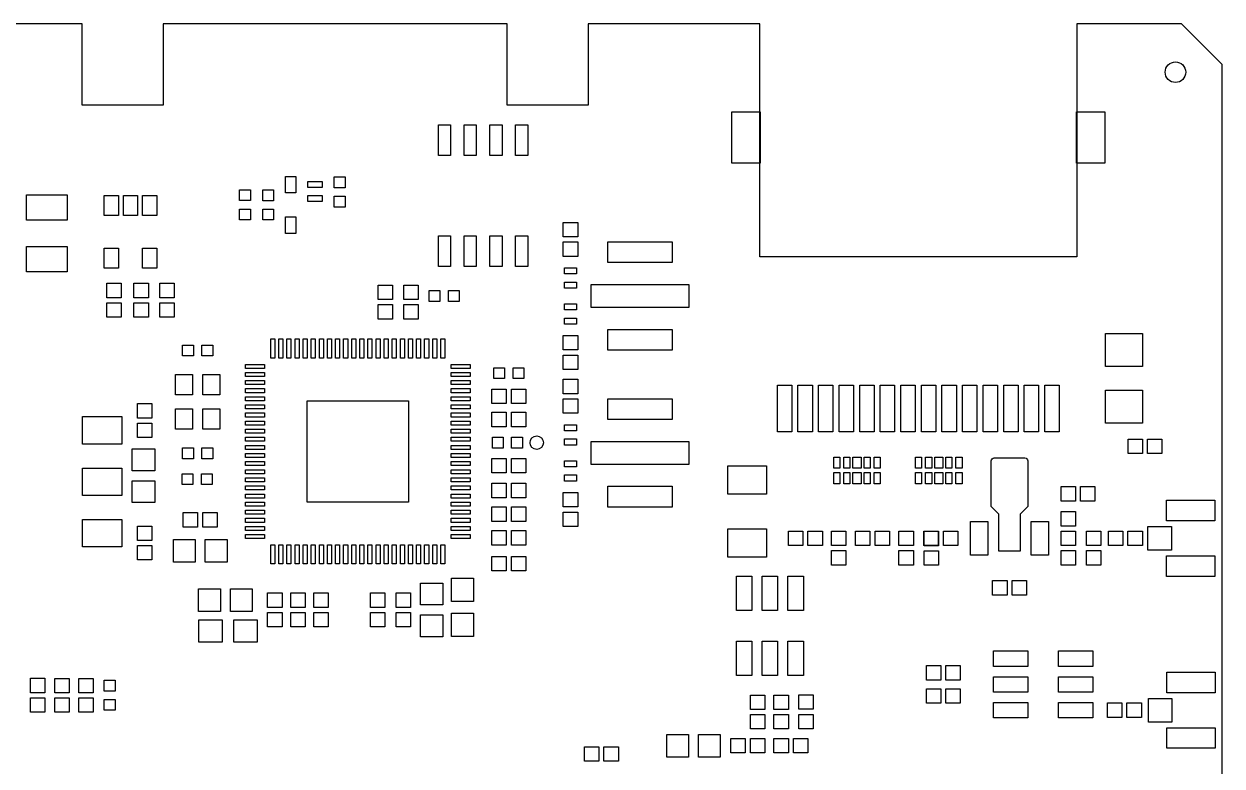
# Model space of a CAD drawing. Extents: x -6 to 122, y -39 to 112.
# Drawn here: x 57.4 to 116.6, y 75 to 111.6 of the extents above; entities that cross this region are included whole.
import ezdxf

# ---------------------------------------------------------------- set-up
doc = ezdxf.new("R2010")
doc.units = 0
doc.layers.add('BG_OUTLINE', color=253, linetype='CONTINUOUS')
doc.layers.add('PIN_PASTEMASK_TOP', color=85, linetype='CONTINUOUS')

msp = doc.modelspace()

# ---------------------------------------------------------------- linework, layer by layer
at = {"layer": 'BG_OUTLINE'}
for points in [[(60.300006, 111.59998), (33.00001, 111.59998)], [(60.300006, 107.599988), (60.300006, 111.59998)], [(81.300015, 111.59998), (64.299998, 111.59998)], [(64.299998, 111.59998), (64.299998, 107.599988)], [(81.300015, 107.599988), (81.300015, 111.59998)], [(93.774971, 111.59998), (85.300007, 111.59998)], [(85.300007, 111.59998), (85.300007, 107.599988)], [(93.774971, 100.100003), (93.774971, 111.59998)], [(114.599999, 111.59998), (109.424978, 111.600005)], [(109.424978, 111.600005), (109.424978, 100.100003)], [(116.599995, 109.599984), (114.599999, 111.59998)], [(116.599995, 7.999984), (116.599995, 109.599984)], [(64.299998, 107.599988), (60.300006, 107.599988)], [(85.300007, 107.599988), (81.300015, 107.599988)], [(109.424978, 100.100003), (93.774971, 100.100003)]]:
    msp.add_lwpolyline(points, dxfattribs=at)
at = {"layer": 'PIN_PASTEMASK_TOP'}
for points in [[(93.790008, 104.729991), (92.390011, 104.729991), (92.390011, 107.269991), (93.790008, 107.269991)], [(110.809989, 104.729991), (109.409992, 104.729991), (109.409992, 107.269991), (110.809989, 107.269991)], [(77.900403, 106.627384), (78.499792, 106.627384), (78.499792, 105.108489), (77.900403, 105.108489)], [(79.170403, 106.627384), (79.769792, 106.627384), (79.769792, 105.108489), (79.170403, 105.108489)], [(80.440403, 106.627384), (81.039792, 106.627384), (81.039792, 105.108489), (80.440403, 105.108489)], [(81.710403, 106.627384), (82.309792, 106.627384), (82.309792, 105.108489), (81.710403, 105.108489)], [(70.859447, 103.263624), (70.351447, 103.263624), (70.351447, 104.076424), (70.859447, 104.076424)], [(71.449298, 103.830463), (72.149297, 103.830463), (72.149297, 103.530464), (71.449298, 103.530464)], [(73.285198, 103.513357), (72.751798, 103.513357), (72.751798, 104.046757), (73.285198, 104.046757)], [(59.556802, 101.909334), (57.556806, 101.909334), (57.556806, 103.159344), (59.556802, 103.159344)], [(62.092116, 103.139799), (62.092116, 102.139801), (61.392117, 102.139801), (61.392117, 103.139799)], [(63.042127, 103.139799), (63.042127, 102.139801), (62.342128, 102.139801), (62.342128, 103.139799)], [(63.992138, 103.139799), (63.992138, 102.139801), (63.292139, 102.139801), (63.292139, 103.139799)], [(68.078198, 103.411757), (68.611598, 103.411757), (68.611598, 102.878357), (68.078198, 102.878357)], [(69.754496, 102.878255), (69.221096, 102.878255), (69.221096, 103.411655), (69.754496, 103.411655)], [(71.449298, 103.130439), (72.149297, 103.130439), (72.149297, 102.83044), (71.449298, 102.83044)], [(73.285198, 102.563346), (72.751798, 102.563346), (72.751798, 103.096746), (73.285198, 103.096746)], [(68.078198, 102.461746), (68.611598, 102.461746), (68.611598, 101.928346), (68.078198, 101.928346)], [(69.754496, 101.928244), (69.221096, 101.928244), (69.221096, 102.461644), (69.754496, 102.461644)], [(70.351447, 102.076428), (70.859447, 102.076428), (70.859447, 101.263628), (70.351447, 101.263628)], [(84.067498, 101.803962), (84.778698, 101.803962), (84.778698, 101.092762), (84.067498, 101.092762)], [(59.556802, 99.359326), (57.556806, 99.359326), (57.556806, 100.609337), (59.556802, 100.609337)], [(77.900403, 101.145962), (78.499792, 101.145962), (78.499792, 99.627068), (77.900403, 99.627068)], [(79.170403, 101.145962), (79.769792, 101.145962), (79.769792, 99.627068), (79.170403, 99.627068)], [(80.440403, 101.145962), (81.039792, 101.145962), (81.039792, 99.627068), (80.440403, 99.627068)], [(81.710403, 101.145962), (82.309792, 101.145962), (82.309792, 99.627068), (81.710403, 99.627068)], [(84.067498, 100.841251), (84.778698, 100.841251), (84.778698, 100.130051), (84.067498, 100.130051)], [(89.442099, 99.82374), (86.261994, 99.82374), (86.261994, 100.844845), (89.442099, 100.844845)], [(62.092116, 100.539804), (62.092116, 99.539806), (61.392117, 99.539806), (61.392117, 100.539804)], [(63.992138, 100.539804), (63.992138, 99.539806), (63.292139, 99.539806), (63.292139, 100.539804)], [(84.123098, 99.563263), (84.722995, 99.563263), (84.722995, 99.263263), (84.123098, 99.263263)], [(84.123098, 98.863239), (84.722995, 98.863239), (84.722995, 98.563239), (84.123098, 98.563239)], [(62.229136, 98.088958), (61.517936, 98.088958), (61.517936, 98.800158), (62.229136, 98.800158)], [(63.573914, 98.089009), (62.862714, 98.089009), (62.862714, 98.800209), (63.573914, 98.800209)], [(64.847318, 98.089009), (64.136118, 98.089009), (64.136118, 98.800209), (64.847318, 98.800209)], [(75.634698, 97.996451), (74.923498, 97.996451), (74.923498, 98.707651), (75.634698, 98.707651)], [(76.904698, 97.996451), (76.193498, 97.996451), (76.193498, 98.707651), (76.904698, 98.707651)], [(77.439495, 97.9043), (77.439495, 98.4377), (77.972895, 98.4377), (77.972895, 97.9043)], [(78.389505, 97.9043), (78.389505, 98.4377), (78.922905, 98.4377), (78.922905, 97.9043)], [(90.2676, 97.604047), (85.436494, 97.604047), (85.436494, 98.744557), (90.2676, 98.744557)], [(62.229136, 97.126247), (61.517936, 97.126247), (61.517936, 97.837447), (62.229136, 97.837447)], [(63.573914, 97.126298), (62.862714, 97.126298), (62.862714, 97.837498), (63.573914, 97.837498)], [(64.847318, 97.126298), (64.136118, 97.126298), (64.136118, 97.837498), (64.847318, 97.837498)], [(75.634698, 97.03374), (74.923498, 97.03374), (74.923498, 97.74494), (75.634698, 97.74494)], [(76.904698, 97.03374), (76.193498, 97.03374), (76.193498, 97.74494), (76.904698, 97.74494)], [(84.722995, 97.485264), (84.123098, 97.485264), (84.123098, 97.785263), (84.722995, 97.785263)], [(84.722995, 96.78524), (84.123098, 96.78524), (84.123098, 97.085239), (84.722995, 97.085239)], [(89.442099, 95.503759), (86.261994, 95.503759), (86.261994, 96.524864), (89.442099, 96.524864)], [(69.618022, 95.103975), (69.618022, 96.053986), (69.818021, 96.053986), (69.818021, 95.103975)], [(70.018021, 95.103975), (70.018021, 96.053986), (70.218021, 96.053986), (70.218021, 95.103975)], [(70.41802, 95.103975), (70.41802, 96.053986), (70.61802, 96.053986), (70.61802, 95.103975)], [(70.818019, 95.103975), (70.818019, 96.053986), (71.018019, 96.053986), (71.018019, 95.103975)], [(71.218019, 95.103975), (71.218019, 96.053986), (71.418018, 96.053986), (71.418018, 95.103975)], [(71.618018, 95.103975), (71.618018, 96.053986), (71.818017, 96.053986), (71.818017, 95.103975)], [(72.018017, 95.103975), (72.018017, 96.053986), (72.218017, 96.053986), (72.218017, 95.103975)], [(72.418016, 95.103975), (72.418016, 96.053986), (72.618016, 96.053986), (72.618016, 95.103975)], [(72.818015, 95.103975), (72.818015, 96.053986), (73.018015, 96.053986), (73.018015, 95.103975)], [(73.218015, 95.103975), (73.218015, 96.053986), (73.418014, 96.053986), (73.418014, 95.103975)], [(73.618014, 95.103975), (73.618014, 96.053986), (73.818013, 96.053986), (73.818013, 95.103975)], [(74.018013, 95.103975), (74.018013, 96.053986), (74.218013, 96.053986), (74.218013, 95.103975)], [(74.418012, 95.103975), (74.418012, 96.053986), (74.618012, 96.053986), (74.618012, 95.103975)], [(74.818011, 95.103975), (74.818011, 96.053986), (75.018011, 96.053986), (75.018011, 95.103975)], [(75.218011, 95.103975), (75.218011, 96.053986), (75.41801, 96.053986), (75.41801, 95.103975)], [(75.61801, 95.103975), (75.61801, 96.053986), (75.818009, 96.053986), (75.818009, 95.103975)], [(76.018009, 95.103975), (76.018009, 96.053986), (76.218009, 96.053986), (76.218009, 95.103975)], [(76.418008, 95.103975), (76.418008, 96.053986), (76.618008, 96.053986), (76.618008, 95.103975)], [(76.818007, 95.103975), (76.818007, 96.053986), (77.018007, 96.053986), (77.018007, 95.103975)], [(77.218007, 95.103975), (77.218007, 96.053986), (77.418006, 96.053986), (77.418006, 95.103975)], [(77.618006, 95.103975), (77.618006, 96.053986), (77.818005, 96.053986), (77.818005, 95.103975)], [(78.018005, 95.103975), (78.018005, 96.053986), (78.218005, 96.053986), (78.218005, 95.103975)], [(84.778698, 95.507251), (84.067498, 95.507251), (84.067498, 96.218451), (84.778698, 96.218451)], [(110.8456, 96.3168), (112.6744, 96.3168), (112.6744, 94.6912), (110.8456, 94.6912)], [(65.266392, 95.217996), (65.266392, 95.751396), (65.799792, 95.751396), (65.799792, 95.217996)], [(66.216403, 95.217996), (66.216403, 95.751396), (66.749803, 95.751396), (66.749803, 95.217996)], [(69.313019, 94.598973), (68.363008, 94.598973), (68.363008, 94.798972), (69.313019, 94.798972)], [(79.473019, 94.598973), (78.523008, 94.598973), (78.523008, 94.798972), (79.473019, 94.798972)], [(84.778698, 94.54454), (84.067498, 94.54454), (84.067498, 95.25574), (84.778698, 95.25574)], [(65.757946, 93.294606), (64.908036, 93.294606), (64.908036, 94.294604), (65.757946, 94.294604)], [(67.108159, 93.294606), (66.25825, 93.294606), (66.25825, 94.294604), (67.108159, 94.294604)], [(69.313019, 94.198973), (68.363008, 94.198973), (68.363008, 94.398973), (69.313019, 94.398973)], [(79.473019, 94.198973), (78.523008, 94.198973), (78.523008, 94.398973), (79.473019, 94.398973)], [(81.166792, 94.630951), (81.166792, 94.097551), (80.633392, 94.097551), (80.633392, 94.630951)], [(82.116803, 94.630951), (82.116803, 94.097551), (81.583403, 94.097551), (81.583403, 94.630951)], [(69.313019, 93.798974), (68.363008, 93.798974), (68.363008, 93.998974), (69.313019, 93.998974)], [(69.313019, 93.398975), (68.363008, 93.398975), (68.363008, 93.598975), (69.313019, 93.598975)], [(79.473019, 93.798974), (78.523008, 93.798974), (78.523008, 93.998974), (79.473019, 93.998974)], [(79.473019, 93.398975), (78.523008, 93.398975), (78.523008, 93.598975), (79.473019, 93.598975)], [(80.539387, 92.865651), (80.539387, 93.576851), (81.250587, 93.576851), (81.250587, 92.865651)], [(81.502098, 92.865651), (81.502098, 93.576851), (82.213298, 93.576851), (82.213298, 92.865651)], [(84.778698, 93.348251), (84.067498, 93.348251), (84.067498, 94.059451), (84.778698, 94.059451)], [(95.351003, 93.764976), (95.351003, 91.474988), (94.640997, 91.474988), (94.640997, 93.764976)], [(96.367003, 93.764976), (96.367003, 91.474988), (95.656997, 91.474988), (95.656997, 93.764976)], [(97.383003, 93.764976), (97.383003, 91.474988), (96.672997, 91.474988), (96.672997, 93.764976)], [(98.399003, 93.764976), (98.399003, 91.474988), (97.688997, 91.474988), (97.688997, 93.764976)], [(99.415003, 93.764976), (99.415003, 91.474988), (98.704997, 91.474988), (98.704997, 93.764976)], [(100.431003, 93.764976), (100.431003, 91.474988), (99.720997, 91.474988), (99.720997, 93.764976)], [(101.447003, 93.764976), (101.447003, 91.474988), (100.736997, 91.474988), (100.736997, 93.764976)], [(102.463003, 93.764976), (102.463003, 91.474988), (101.752997, 91.474988), (101.752997, 93.764976)], [(103.479003, 93.764976), (103.479003, 91.474988), (102.768997, 91.474988), (102.768997, 93.764976)], [(104.495003, 93.764976), (104.495003, 91.474988), (103.784997, 91.474988), (103.784997, 93.764976)], [(105.511003, 93.764976), (105.511003, 91.474988), (104.800997, 91.474988), (104.800997, 93.764976)], [(106.527003, 93.764976), (106.527003, 91.474988), (105.816997, 91.474988), (105.816997, 93.764976)], [(107.543003, 93.764976), (107.543003, 91.474988), (106.832997, 91.474988), (106.832997, 93.764976)], [(108.559003, 93.764976), (108.559003, 91.474988), (107.848997, 91.474988), (107.848997, 93.764976)], [(110.8456, 93.5228), (112.6744, 93.5228), (112.6744, 91.8972), (110.8456, 91.8972)], [(69.313019, 92.998976), (68.363008, 92.998976), (68.363008, 93.198975), (69.313019, 93.198975)], [(71.418018, 87.998986), (71.418018, 92.998976), (76.418008, 92.998976), (76.418008, 87.998986)], [(79.473019, 92.998976), (78.523008, 92.998976), (78.523008, 93.198975), (79.473019, 93.198975)], [(84.778698, 92.38554), (84.067498, 92.38554), (84.067498, 93.09674), (84.778698, 93.09674)], [(86.262096, 93.097744), (89.442201, 93.097744), (89.442201, 92.076638), (86.262096, 92.076638)], [(63.741402, 92.149143), (63.030202, 92.149143), (63.030202, 92.860343), (63.741402, 92.860343)], [(65.757946, 91.594788), (64.908036, 91.594788), (64.908036, 92.594786), (65.757946, 92.594786)], [(67.108159, 91.594788), (66.25825, 91.594788), (66.25825, 92.594786), (67.108159, 92.594786)], [(69.313019, 92.598977), (68.363008, 92.598977), (68.363008, 92.798976), (69.313019, 92.798976)], [(69.313019, 92.198977), (68.363008, 92.198977), (68.363008, 92.398977), (69.313019, 92.398977)], [(79.473019, 92.598977), (78.523008, 92.598977), (78.523008, 92.798976), (79.473019, 92.798976)], [(79.473019, 92.198977), (78.523008, 92.198977), (78.523008, 92.398977), (79.473019, 92.398977)], [(80.539387, 91.722651), (80.539387, 92.433851), (81.250587, 92.433851), (81.250587, 91.722651)], [(81.502098, 91.722651), (81.502098, 92.433851), (82.213298, 92.433851), (82.213298, 91.722651)], [(60.317659, 92.218205), (62.270157, 92.218205), (62.270157, 90.865909), (60.317659, 90.865909)], [(63.741402, 91.186432), (63.030202, 91.186432), (63.030202, 91.897632), (63.741402, 91.897632)], [(69.313019, 91.798978), (68.363008, 91.798978), (68.363008, 91.998978), (69.313019, 91.998978)], [(79.473019, 91.798978), (78.523008, 91.798978), (78.523008, 91.998978), (79.473019, 91.998978)], [(84.123098, 91.816263), (84.722995, 91.816263), (84.722995, 91.516263), (84.123098, 91.516263)], [(69.313019, 91.398979), (68.363008, 91.398979), (68.363008, 91.598979), (69.313019, 91.598979)], [(69.313019, 90.99898), (68.363008, 90.99898), (68.363008, 91.198979), (69.313019, 91.198979)], [(79.473019, 91.398979), (78.523008, 91.398979), (78.523008, 91.598979), (79.473019, 91.598979)], [(79.473019, 90.99898), (78.523008, 90.99898), (78.523008, 91.198979), (79.473019, 91.198979)], [(80.563695, 90.6653), (80.563695, 91.1987), (81.097095, 91.1987), (81.097095, 90.6653)], [(81.513705, 90.6653), (81.513705, 91.1987), (82.047105, 91.1987), (82.047105, 90.6653)], [(62.779199, 90.622349), (63.896799, 90.622349), (63.896799, 89.549961), (62.779199, 89.549961)], [(65.799792, 90.671396), (65.799792, 90.137996), (65.266392, 90.137996), (65.266392, 90.671396)], [(66.749803, 90.671396), (66.749803, 90.137996), (66.216403, 90.137996), (66.216403, 90.671396)], [(69.313019, 90.598981), (68.363008, 90.598981), (68.363008, 90.79898), (69.313019, 90.79898)], [(79.473019, 90.598981), (78.523008, 90.598981), (78.523008, 90.79898), (79.473019, 90.79898)], [(84.123098, 91.116239), (84.722995, 91.116239), (84.722995, 90.816239), (84.123098, 90.816239)], [(85.436596, 90.997456), (90.267701, 90.997456), (90.267701, 89.856945), (85.436596, 89.856945)], [(112.667898, 91.113051), (112.667898, 90.401851), (111.956698, 90.401851), (111.956698, 91.113051)], [(113.630608, 91.113051), (113.630608, 90.401851), (112.919408, 90.401851), (112.919408, 91.113051)], [(69.313019, 90.198981), (68.363008, 90.198981), (68.363008, 90.398981), (69.313019, 90.398981)], [(69.313019, 89.798982), (68.363008, 89.798982), (68.363008, 89.998982), (69.313019, 89.998982)], [(79.473019, 90.198981), (78.523008, 90.198981), (78.523008, 90.398981), (79.473019, 90.398981)], [(79.473019, 89.798982), (78.523008, 89.798982), (78.523008, 89.998982), (79.473019, 89.998982)], [(80.539387, 89.436651), (80.539387, 90.147851), (81.250587, 90.147851), (81.250587, 89.436651)], [(81.502098, 89.436651), (81.502098, 90.147851), (82.213298, 90.147851), (82.213298, 89.436651)], [(84.722995, 89.738264), (84.123098, 89.738264), (84.123098, 90.038263), (84.722995, 90.038263)], [(97.720899, 89.673633), (97.4209, 89.673633), (97.4209, 90.223645), (97.720899, 90.223645)], [(98.220898, 89.673633), (97.920899, 89.673633), (97.920899, 90.223645), (98.220898, 90.223645)], [(98.770897, 89.673633), (98.370898, 89.673633), (98.370898, 90.223645), (98.770897, 90.223645)], [(99.220896, 89.673633), (98.920897, 89.673633), (98.920897, 90.223645), (99.220896, 90.223645)], [(99.720895, 89.673633), (99.420896, 89.673633), (99.420896, 90.223645), (99.720895, 90.223645)], [(101.759499, 89.673633), (101.4595, 89.673633), (101.4595, 90.223645), (101.759499, 90.223645)], [(102.259498, 89.673633), (101.959499, 89.673633), (101.959499, 90.223645), (102.259498, 90.223645)], [(102.809497, 89.673633), (102.409498, 89.673633), (102.409498, 90.223645), (102.809497, 90.223645)], [(103.259496, 89.673633), (102.959497, 89.673633), (102.959497, 90.223645), (103.259496, 90.223645)], [(103.759495, 89.673633), (103.459496, 89.673633), (103.459496, 90.223645), (103.759495, 90.223645)], [(60.317659, 89.678205), (62.270157, 89.678205), (62.270157, 88.325909), (60.317659, 88.325909)], [(65.240967, 88.865151), (65.240967, 89.398551), (65.774367, 89.398551), (65.774367, 88.865151)], [(66.190978, 88.865151), (66.190978, 89.398551), (66.724378, 89.398551), (66.724378, 88.865151)], [(69.313019, 89.398983), (68.363008, 89.398983), (68.363008, 89.598983), (69.313019, 89.598983)], [(79.473019, 89.398983), (78.523008, 89.398983), (78.523008, 89.598983), (79.473019, 89.598983)], [(94.099278, 88.38532), (92.194278, 88.38532), (92.194278, 89.78232), (94.099278, 89.78232)], [(97.720899, 88.903658), (97.4209, 88.903658), (97.4209, 89.453669), (97.720899, 89.453669)], [(98.220898, 88.903658), (97.920899, 88.903658), (97.920899, 89.453669), (98.220898, 89.453669)], [(98.770897, 88.903658), (98.370898, 88.903658), (98.370898, 89.453669), (98.770897, 89.453669)], [(99.220896, 88.903658), (98.920897, 88.903658), (98.920897, 89.453669), (99.220896, 89.453669)], [(99.720895, 88.903658), (99.420896, 88.903658), (99.420896, 89.453669), (99.720895, 89.453669)], [(101.759499, 88.903658), (101.4595, 88.903658), (101.4595, 89.453669), (101.759499, 89.453669)], [(102.259498, 88.903658), (101.959499, 88.903658), (101.959499, 89.453669), (102.259498, 89.453669)], [(102.809497, 88.903658), (102.409498, 88.903658), (102.409498, 89.453669), (102.809497, 89.453669)], [(103.259496, 88.903658), (102.959497, 88.903658), (102.959497, 89.453669), (103.259496, 89.453669)], [(103.759495, 88.903658), (103.459496, 88.903658), (103.459496, 89.453669), (103.759495, 89.453669)], [(62.779199, 89.047549), (63.896799, 89.047549), (63.896799, 87.975161), (62.779199, 87.975161)], [(69.313019, 88.998984), (68.363008, 88.998984), (68.363008, 89.198983), (69.313019, 89.198983)], [(69.313019, 88.598985), (68.363008, 88.598985), (68.363008, 88.798984), (69.313019, 88.798984)], [(79.473019, 88.998984), (78.523008, 88.998984), (78.523008, 89.198983), (79.473019, 89.198983)], [(79.473019, 88.598985), (78.523008, 88.598985), (78.523008, 88.798984), (79.473019, 88.798984)], [(80.539387, 88.217451), (80.539387, 88.928651), (81.250587, 88.928651), (81.250587, 88.217451)], [(81.502098, 88.217451), (81.502098, 88.928651), (82.213298, 88.928651), (82.213298, 88.217451)], [(84.722995, 89.03824), (84.123098, 89.03824), (84.123098, 89.338239), (84.722995, 89.338239)], [(86.262096, 88.777762), (89.442201, 88.777762), (89.442201, 87.756657), (86.262096, 87.756657)], [(109.358227, 88.764694), (109.358227, 88.053494), (108.647027, 88.053494), (108.647027, 88.764694)], [(110.320938, 88.764694), (110.320938, 88.053494), (109.609738, 88.053494), (109.609738, 88.764694)], [(69.313019, 88.198985), (68.363008, 88.198985), (68.363008, 88.398985), (69.313019, 88.398985)], [(79.473019, 88.198985), (78.523008, 88.198985), (78.523008, 88.398985), (79.473019, 88.398985)], [(84.778698, 87.760251), (84.067498, 87.760251), (84.067498, 88.471451), (84.778698, 88.471451)], [(69.313019, 87.798986), (68.363008, 87.798986), (68.363008, 87.998986), (69.313019, 87.998986)], [(69.313019, 87.398987), (68.363008, 87.398987), (68.363008, 87.598987), (69.313019, 87.598987)], [(79.473019, 87.798986), (78.523008, 87.798986), (78.523008, 87.998986), (79.473019, 87.998986)], [(79.473019, 87.398987), (78.523008, 87.398987), (78.523008, 87.598987), (79.473019, 87.598987)], [(80.539387, 87.049051), (80.539387, 87.760251), (81.250587, 87.760251), (81.250587, 87.049051)], [(81.502098, 87.049051), (81.502098, 87.760251), (82.213298, 87.760251), (82.213298, 87.049051)], [(113.848998, 88.090451), (116.236598, 88.090451), (116.236598, 87.074451), (113.848998, 87.074451)], [(60.317659, 87.138205), (62.270157, 87.138205), (62.270157, 85.785909), (60.317659, 85.785909)], [(66.008098, 87.480851), (66.008098, 86.769651), (65.296898, 86.769651), (65.296898, 87.480851)], [(66.970808, 87.480851), (66.970808, 86.769651), (66.259608, 86.769651), (66.259608, 87.480851)], [(69.313019, 86.998988), (68.363008, 86.998988), (68.363008, 87.198987), (69.313019, 87.198987)], [(79.473019, 86.998988), (78.523008, 86.998988), (78.523008, 87.198987), (79.473019, 87.198987)], [(84.778698, 86.79754), (84.067498, 86.79754), (84.067498, 87.50874), (84.778698, 87.50874)], [(104.173731, 85.385351), (104.173731, 87.036351), (105.037331, 87.036351), (105.037331, 85.385351)], [(107.170931, 85.385351), (107.170931, 87.036351), (108.034531, 87.036351), (108.034531, 85.385351)], [(109.358227, 86.817962), (108.647027, 86.817962), (108.647027, 87.529162), (109.358227, 87.529162)], [(63.030202, 86.817759), (63.741402, 86.817759), (63.741402, 86.106559), (63.030202, 86.106559)], [(69.313019, 86.598989), (68.363008, 86.598989), (68.363008, 86.798988), (69.313019, 86.798988)], [(69.313019, 86.198989), (68.363008, 86.198989), (68.363008, 86.398989), (69.313019, 86.398989)], [(79.473019, 86.598989), (78.523008, 86.598989), (78.523008, 86.798988), (79.473019, 86.798988)], [(79.473019, 86.198989), (78.523008, 86.198989), (78.523008, 86.398989), (79.473019, 86.398989)], [(80.539387, 85.880651), (80.539387, 86.591851), (81.250587, 86.591851), (81.250587, 85.880651)], [(81.502098, 85.880651), (81.502098, 86.591851), (82.213298, 86.591851), (82.213298, 85.880651)], [(94.099278, 85.285504), (92.194278, 85.285504), (92.194278, 86.682504), (94.099278, 86.682504)], [(95.898894, 86.566451), (95.898894, 85.855251), (95.187694, 85.855251), (95.187694, 86.566451)], [(96.861605, 86.566451), (96.861605, 85.855251), (96.150405, 85.855251), (96.150405, 86.566451)], [(97.316569, 86.566451), (98.027769, 86.566451), (98.027769, 85.855251), (97.316569, 85.855251)], [(98.498228, 85.855251), (98.498228, 86.566451), (99.209428, 86.566451), (99.209428, 85.855251)], [(99.460939, 85.855251), (99.460939, 86.566451), (100.172139, 86.566451), (100.172139, 85.855251)], [(100.645189, 86.566451), (101.356389, 86.566451), (101.356389, 85.855251), (100.645189, 85.855251)], [(102.586765, 86.566451), (102.586765, 85.855251), (101.875565, 85.855251), (101.875565, 86.566451)], [(102.598931, 85.846945), (101.887731, 85.846945), (101.887731, 86.558145), (102.598931, 86.558145)], [(103.549475, 86.566451), (103.549475, 85.855251), (102.838275, 85.855251), (102.838275, 86.566451)], [(108.647027, 86.566451), (109.358227, 86.566451), (109.358227, 85.855251), (108.647027, 85.855251)], [(109.358227, 85.855251), (108.647027, 85.855251), (108.647027, 86.566451), (109.358227, 86.566451)], [(109.899983, 86.566451), (110.611183, 86.566451), (110.611183, 85.855251), (109.899983, 85.855251)], [(111.702698, 86.566451), (111.702698, 85.855251), (110.991498, 85.855251), (110.991498, 86.566451)], [(112.665408, 86.566451), (112.665408, 85.855251), (111.954208, 85.855251), (111.954208, 86.566451)], [(112.934598, 86.795051), (114.102998, 86.795051), (114.102998, 85.626651), (112.934598, 85.626651)], [(63.030202, 85.855048), (63.741402, 85.855048), (63.741402, 85.143848), (63.030202, 85.143848)], [(65.883892, 86.160102), (65.883892, 85.042502), (64.811504, 85.042502), (64.811504, 86.160102)], [(67.458692, 86.160102), (67.458692, 85.042502), (66.386304, 85.042502), (66.386304, 86.160102)], [(69.618022, 84.943975), (69.618022, 85.893986), (69.818021, 85.893986), (69.818021, 84.943975)], [(70.018021, 84.943975), (70.018021, 85.893986), (70.218021, 85.893986), (70.218021, 84.943975)], [(70.41802, 84.943975), (70.41802, 85.893986), (70.61802, 85.893986), (70.61802, 84.943975)], [(70.818019, 84.943975), (70.818019, 85.893986), (71.018019, 85.893986), (71.018019, 84.943975)], [(71.218019, 84.943975), (71.218019, 85.893986), (71.418018, 85.893986), (71.418018, 84.943975)], [(71.618018, 84.943975), (71.618018, 85.893986), (71.818017, 85.893986), (71.818017, 84.943975)], [(72.018017, 84.943975), (72.018017, 85.893986), (72.218017, 85.893986), (72.218017, 84.943975)], [(72.418016, 84.943975), (72.418016, 85.893986), (72.618016, 85.893986), (72.618016, 84.943975)], [(72.818015, 84.943975), (72.818015, 85.893986), (73.018015, 85.893986), (73.018015, 84.943975)], [(73.218015, 84.943975), (73.218015, 85.893986), (73.418014, 85.893986), (73.418014, 84.943975)], [(73.618014, 84.943975), (73.618014, 85.893986), (73.818013, 85.893986), (73.818013, 84.943975)], [(74.018013, 84.943975), (74.018013, 85.893986), (74.218013, 85.893986), (74.218013, 84.943975)], [(74.418012, 84.943975), (74.418012, 85.893986), (74.618012, 85.893986), (74.618012, 84.943975)], [(74.818011, 84.943975), (74.818011, 85.893986), (75.018011, 85.893986), (75.018011, 84.943975)], [(75.218011, 84.943975), (75.218011, 85.893986), (75.41801, 85.893986), (75.41801, 84.943975)], [(75.61801, 84.943975), (75.61801, 85.893986), (75.818009, 85.893986), (75.818009, 84.943975)], [(76.018009, 84.943975), (76.018009, 85.893986), (76.218009, 85.893986), (76.218009, 84.943975)], [(76.418008, 84.943975), (76.418008, 85.893986), (76.618008, 85.893986), (76.618008, 84.943975)], [(76.818007, 84.943975), (76.818007, 85.893986), (77.018007, 85.893986), (77.018007, 84.943975)], [(77.218007, 84.943975), (77.218007, 85.893986), (77.418006, 85.893986), (77.418006, 84.943975)], [(77.618006, 84.943975), (77.618006, 85.893986), (77.818005, 85.893986), (77.818005, 84.943975)], [(78.018005, 84.943975), (78.018005, 85.893986), (78.218005, 85.893986), (78.218005, 84.943975)], [(80.539387, 84.610651), (80.539387, 85.321851), (81.250587, 85.321851), (81.250587, 84.610651)], [(81.502098, 84.610651), (81.502098, 85.321851), (82.213298, 85.321851), (82.213298, 84.610651)], [(97.316569, 85.60374), (98.027769, 85.60374), (98.027769, 84.89254), (97.316569, 84.89254)], [(100.645189, 85.60374), (101.356389, 85.60374), (101.356389, 84.89254), (100.645189, 84.89254)], [(102.598931, 84.884235), (101.887731, 84.884235), (101.887731, 85.595435), (102.598931, 85.595435)], [(108.647027, 85.60374), (109.358227, 85.60374), (109.358227, 84.89254), (108.647027, 84.89254)], [(109.899983, 85.60374), (110.611183, 85.60374), (110.611183, 84.89254), (109.899983, 84.89254)], [(113.848998, 85.347251), (116.236598, 85.347251), (116.236598, 84.331251), (113.848998, 84.331251)], [(78.542998, 84.242351), (79.635198, 84.242351), (79.635198, 83.099351), (78.542998, 83.099351)], [(92.623284, 82.641821), (92.623284, 84.341818), (93.383278, 84.341818), (93.383278, 82.641821)], [(93.893284, 82.641821), (93.893284, 84.341818), (94.653278, 84.341818), (94.653278, 82.641821)], [(95.163284, 82.641821), (95.163284, 84.341818), (95.923278, 84.341818), (95.923278, 82.641821)], [(105.270529, 83.411035), (105.270529, 84.122235), (105.981729, 84.122235), (105.981729, 83.411035)], [(106.233239, 83.411035), (106.233239, 84.122235), (106.944439, 84.122235), (106.944439, 83.411035)], [(67.128492, 83.721651), (67.128492, 82.604051), (66.056104, 82.604051), (66.056104, 83.721651)], [(68.703292, 83.721651), (68.703292, 82.604051), (67.630904, 82.604051), (67.630904, 83.721651)], [(69.462498, 83.515962), (70.173698, 83.515962), (70.173698, 82.804762), (69.462498, 82.804762)], [(70.605498, 83.515962), (71.316698, 83.515962), (71.316698, 82.804762), (70.605498, 82.804762)], [(71.748498, 83.515962), (72.459698, 83.515962), (72.459698, 82.804762), (71.748498, 82.804762)], [(74.542498, 83.515962), (75.253698, 83.515962), (75.253698, 82.804762), (74.542498, 82.804762)], [(75.812498, 83.515962), (76.523698, 83.515962), (76.523698, 82.804762), (75.812498, 82.804762)], [(77.006298, 84.003845), (78.123898, 84.003845), (78.123898, 82.931457), (77.006298, 82.931457)], [(69.462498, 82.553251), (70.173698, 82.553251), (70.173698, 81.842051), (69.462498, 81.842051)], [(70.605498, 82.553251), (71.316698, 82.553251), (71.316698, 81.842051), (70.605498, 81.842051)], [(71.748498, 82.553251), (72.459698, 82.553251), (72.459698, 81.842051), (71.748498, 81.842051)], [(74.542498, 82.553251), (75.253698, 82.553251), (75.253698, 81.842051), (74.542498, 81.842051)], [(75.812498, 82.553251), (76.523698, 82.553251), (76.523698, 81.842051), (75.812498, 81.842051)], [(77.006298, 82.429045), (78.123898, 82.429045), (78.123898, 81.356657), (77.006298, 81.356657)], [(78.542998, 82.515151), (79.635198, 82.515151), (79.635198, 81.372151), (78.542998, 81.372151)], [(67.214598, 82.184951), (67.214598, 81.092751), (66.071598, 81.092751), (66.071598, 82.184951)], [(68.941798, 82.184951), (68.941798, 81.092751), (67.798798, 81.092751), (67.798798, 82.184951)], [(92.623284, 79.442031), (92.623284, 81.142027), (93.383278, 81.142027), (93.383278, 79.442031)], [(93.893284, 79.442031), (93.893284, 81.142027), (94.653278, 81.142027), (94.653278, 79.442031)], [(95.163284, 79.442031), (95.163284, 81.142027), (95.923278, 81.142027), (95.923278, 79.442031)], [(105.315855, 80.649813), (107.015852, 80.649813), (107.015852, 79.88982), (105.315855, 79.88982)], [(108.515645, 80.649813), (110.215642, 80.649813), (110.215642, 79.88982), (108.515645, 79.88982)], [(102.711098, 79.926917), (102.711098, 79.215717), (101.999898, 79.215717), (101.999898, 79.926917)], [(103.673808, 79.926917), (103.673808, 79.215717), (102.962608, 79.215717), (102.962608, 79.926917)], [(58.464298, 78.590851), (57.753098, 78.590851), (57.753098, 79.302051), (58.464298, 79.302051)], [(58.946898, 79.299562), (59.658098, 79.299562), (59.658098, 78.588362), (58.946898, 78.588362)], [(60.140698, 79.299562), (60.851898, 79.299562), (60.851898, 78.588362), (60.140698, 78.588362)], [(105.315855, 79.379813), (107.015852, 79.379813), (107.015852, 78.61982), (105.315855, 78.61982)], [(108.515645, 79.379813), (110.215642, 79.379813), (110.215642, 78.61982), (108.515645, 78.61982)], [(113.874398, 79.606851), (116.261998, 79.606851), (116.261998, 78.590851), (113.874398, 78.590851)], [(61.397998, 79.205557), (61.931398, 79.205557), (61.931398, 78.672157), (61.397998, 78.672157)], [(102.711098, 78.783917), (102.711098, 78.072717), (101.999898, 78.072717), (101.999898, 78.783917)], [(103.673808, 78.783917), (103.673808, 78.072717), (102.962608, 78.072717), (102.962608, 78.783917)], [(58.464298, 77.62814), (57.753098, 77.62814), (57.753098, 78.33934), (58.464298, 78.33934)], [(58.946898, 78.336851), (59.658098, 78.336851), (59.658098, 77.625651), (58.946898, 77.625651)], [(60.140698, 78.336851), (60.851898, 78.336851), (60.851898, 77.625651), (60.140698, 77.625651)], [(61.397998, 78.255546), (61.931398, 78.255546), (61.931398, 77.722146), (61.397998, 77.722146)], [(93.303954, 78.475053), (94.015154, 78.475053), (94.015154, 77.763853), (93.303954, 77.763853)], [(94.472354, 78.475053), (95.183554, 78.475053), (95.183554, 77.763853), (94.472354, 77.763853)], [(95.692087, 78.484755), (96.403287, 78.484755), (96.403287, 77.773555), (95.692087, 77.773555)], [(105.315855, 78.109813), (107.015852, 78.109813), (107.015852, 77.34982), (105.315855, 77.34982)], [(108.515645, 78.109813), (110.215642, 78.109813), (110.215642, 77.34982), (108.515645, 77.34982)], [(112.959998, 78.311451), (114.128398, 78.311451), (114.128398, 77.143051), (112.959998, 77.143051)], [(95.692087, 77.522045), (96.403287, 77.522045), (96.403287, 76.810845), (95.692087, 76.810845)], [(111.654387, 78.082851), (111.654387, 77.371651), (110.943187, 77.371651), (110.943187, 78.082851)], [(112.617098, 78.082851), (112.617098, 77.371651), (111.905898, 77.371651), (111.905898, 78.082851)], [(93.303954, 77.512342), (94.015154, 77.512342), (94.015154, 76.801142), (93.303954, 76.801142)], [(94.472354, 77.512342), (95.183554, 77.512342), (95.183554, 76.801142), (94.472354, 76.801142)], [(90.244701, 76.53467), (90.244701, 75.41707), (89.172313, 75.41707), (89.172313, 76.53467)], [(91.819501, 76.53467), (91.819501, 75.41707), (90.747113, 75.41707), (90.747113, 76.53467)], [(93.052443, 76.33147), (93.052443, 75.62027), (92.341243, 75.62027), (92.341243, 76.33147)], [(94.015154, 76.33147), (94.015154, 75.62027), (93.303954, 75.62027), (93.303954, 76.33147)], [(94.472354, 75.625249), (94.472354, 76.336449), (95.183554, 76.336449), (95.183554, 75.625249)], [(95.435064, 75.625249), (95.435064, 76.336449), (96.146264, 76.336449), (96.146264, 75.625249)], [(113.874398, 76.863651), (116.261998, 76.863651), (116.261998, 75.847651), (113.874398, 75.847651)], [(85.112454, 75.212194), (85.112454, 75.923394), (85.823654, 75.923394), (85.823654, 75.212194)], [(86.075164, 75.212194), (86.075164, 75.923394), (86.786364, 75.923394), (86.786364, 75.212194)]]:
    msp.add_lwpolyline(points, close=True, dxfattribs=at)
for points in [[(105.204235, 90.040155, -0.411669), (105.342131, 90.176858)], [(106.864328, 90.176858, -0.411233), (107.004028, 90.035863)]]:
    msp.add_lwpolyline(points, format="xyb", dxfattribs=at)
for points in [[(105.204235, 87.776761), (105.204235, 90.040155)], [(105.342131, 90.176858), (106.864328, 90.176858)], [(107.004028, 90.035863), (107.004028, 87.776761)], [(105.579139, 87.401857), (105.204235, 87.776761)], [(107.004028, 87.776761), (106.629124, 87.401857)], [(105.579139, 85.576867), (105.579139, 87.401857)], [(106.629124, 87.401857), (106.629124, 85.576867)], [(106.629124, 85.576867), (105.579139, 85.576867)]]:
    msp.add_lwpolyline(points, dxfattribs=at)
for centre, radius in [((114.3, 109.22), 0.508), ((82.7532, 90.932), 0.3302)]:
    msp.add_circle(centre, radius, dxfattribs=at)

doc.saveas('drawing.dxf')
